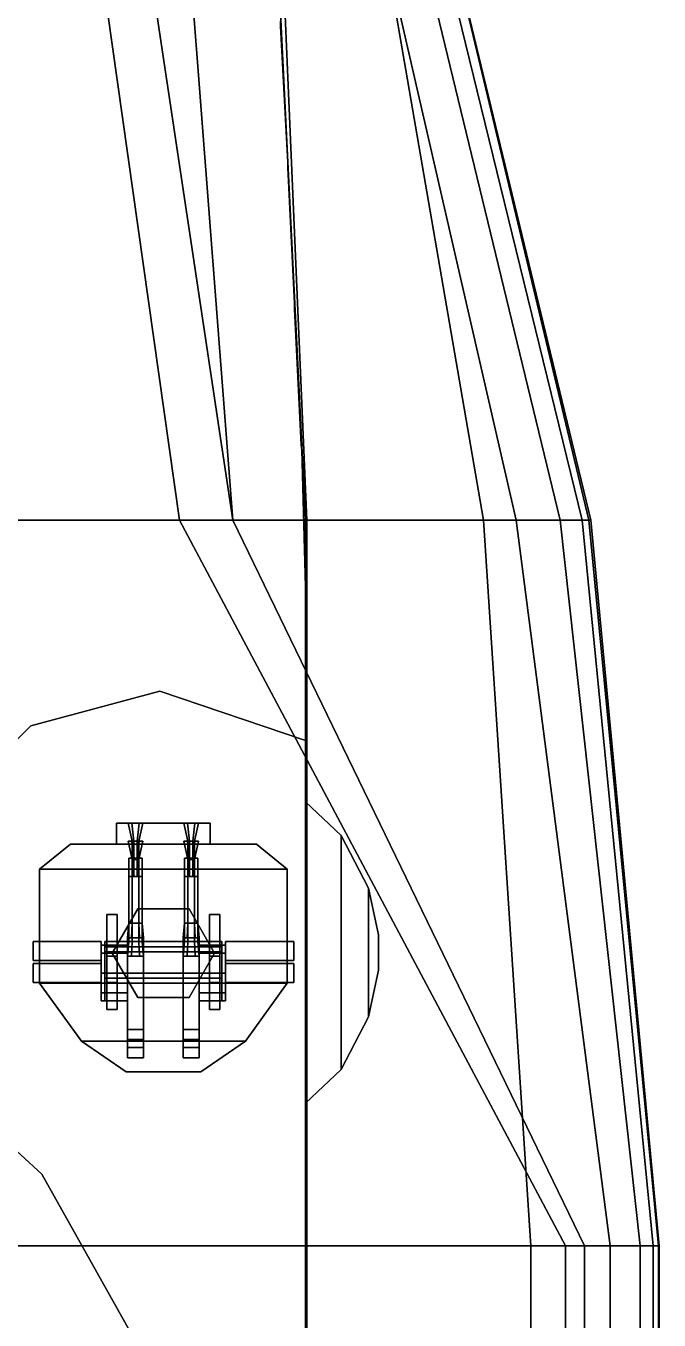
# Model space of a CAD drawing. Header units: millimetres. Extents: x -14 to 14, y -57 to 127.
# Drawn here: x 5.02 to 13.67, y 11.75 to 29.44 of the extents above; entities that cross this region are included whole.
import ezdxf

# ---------------------------------------------------------------- set-up
doc = ezdxf.new("R2010")
doc.units = ezdxf.units.MM
for name, color, linetype in [('gun', 1, 'Continuous'), ('railings', 6, 'Continuous'), ('sleeve', 5, 'Continuous'), ('turret', 2, 'Continuous')]:
    doc.layers.add(name, color=color, linetype=linetype)

msp = doc.modelspace()

# ---------------------------------------------------------------- linework, layer by layer
for points in [[(8.35, 32.66, 4.52), (-8.35, 32.66, 4.52), (-8.84, 22.68, 4.2), (8.84, 22.68, 4.2)], [(-5.71, 32.66, -4.35), (5.71, 32.66, -4.35), (7.12, 22.68, -4.35), (-7.12, 22.68, -4.35)], [(7.85, 22.68, -3.98), (7.12, 22.68, -4.35), (5.71, 32.66, -4.35), (6.35, 32.66, -4.09)], [(7.85, 22.68, -3.98), (7.85, 22.68, -3.98), (6.35, 32.66, -4.09), (7.08, 32.66, -3.52)], [(11.72, 22.68, -3.98), (7.85, 22.68, -3.98), (7.08, 32.66, -3.52), (9.43, 32.66, -3.52)], [(8.84, 22.68, 4.2), (8.86, 22.68, 1.98), (8.43, 32.66, 1.98), (8.35, 32.66, 4.52)], [(8.86, 22.68, 1.98), (11.27, 22.68), (9.55, 32.66), (8.43, 32.66, 1.98)], [(12.32, 22.68, -3.69), (11.72, 22.68, -3.98), (9.43, 32.66, -3.52), (9.9, 32.66, -3.3)], [(11.27, 22.68), (12.74, 22.68), (10.33, 32.66), (9.55, 32.66)], [(12.62, 22.68, -3.32), (12.32, 22.68, -3.69), (9.9, 32.66, -3.3), (10.18, 32.66, -2.99)], [(12.71, 22.68, -2.81), (12.62, 22.68, -3.32), (10.18, 32.66, -2.99), (10.33, 32.66, -2.54)], [(12.74, 22.68), (12.71, 22.68, -2.81), (10.33, 32.66, -2.54), (10.33, 32.66)], [(-7.12, 22.68, -4.35), (7.12, 22.68, -4.35), (12.39, 12.76, -4.35), (-12.39, 12.76, -4.35)], [(8.84, 22.68, 4.2), (-8.84, 22.68, 4.2), (-8.84, 12.76, 3.99), (8.84, 12.76, 3.99)], [(12.65, 12.76, -4.3), (12.39, 12.76, -4.35), (7.12, 22.68, -4.35), (7.85, 22.68, -3.98)], [(13, 12.76, -4.19), (12.65, 12.76, -4.3), (7.85, 22.68, -3.98), (11.72, 22.68, -3.98)], [(8.84, 12.76, 3.99), (8.86, 12.76, 1.98), (8.86, 22.68, 1.98), (8.84, 22.68, 4.2)], [(8.86, 12.76, 1.98), (11.92, 12.76), (11.27, 22.68), (8.86, 22.68, 1.98)], [(11.92, 12.76), (13.67, 12.76), (12.74, 22.68), (11.27, 22.68)], [(13.41, 12.76, -3.88), (13, 12.76, -4.19), (11.72, 22.68, -3.98), (12.32, 22.68, -3.69)], [(13.59, 12.76, -3.53), (13.41, 12.76, -3.88), (12.32, 22.68, -3.69), (12.62, 22.68, -3.32)], [(13.66, 12.76, -3.06), (13.59, 12.76, -3.53), (12.62, 22.68, -3.32), (12.71, 22.68, -2.81)], [(13.67, 12.76), (13.66, 12.76, -3.06), (12.71, 22.68, -2.81), (12.74, 22.68)], [(5.09, 19.868, 5.16), (6.85, 20.34, 5.16), (6.85, 20.34, 4.15), (5.09, 19.868, 4.14)], [(6.85, 20.34, 5.16), (5.09, 19.868, 5.16), (5.09, 19.868, 4.14), (6.85, 20.34, 4.15)], [(6.85, 20.34, 5.16), (8.84, 19.67, 5.16), (8.84, 19.67, 4.13), (6.85, 20.34, 4.15)], [(8.84, 19.67, 5.16), (6.85, 20.34, 5.16), (6.85, 20.34, 4.15), (8.84, 19.67, 4.13)], [(3.802, 18.58, 5.16), (5.09, 19.868, 5.16), (5.09, 19.868, 4.14), (3.802, 18.58, 4.11)], [(5.09, 19.868, 5.16), (3.802, 18.58, 5.16), (3.802, 18.58, 4.11), (5.09, 19.868, 4.14)], [(8.84, 19.67, 5.16), (8.84, 18.83, 5.16), (8.84, 18.83, 4.118), (8.84, 19.67, 4.136)], [(8.84, 18.83, 5.16), (8.84, 19.67, 5.16), (8.84, 19.67, 4.136), (8.84, 18.83, 4.118)], [(8.84, 14.71, 4.031), (9.33, 15.17, 4.03), (9.33, 18.37, 4.03), (8.84, 18.83, 4.03)], [(8.84, 18.83, 5.16), (9.33, 18.37, 5.16), (9.33, 18.37), (8.84, 18.83)], [(8.84, 18.83), (9.33, 18.37), (9.33, 18.37, 5.16), (8.84, 18.83, 5.16)], [(9.33, 18.37), (9.7, 17.65), (9.7, 17.65, 5.16), (9.33, 18.37, 5.16)], [(9.33, 18.37, 5.16), (9.7, 17.65, 5.16), (9.7, 17.65), (9.33, 18.37)], [(9.33, 15.17, 4.03), (9.7, 15.89, 4.03), (9.7, 17.65, 4.03), (9.33, 18.37, 4.03)], [(9.7, 17.65, 5.16), (9.84, 17.01, 5.16), (9.84, 17.01), (9.7, 17.65)], [(9.7, 17.65), (9.84, 17.01), (9.84, 17.01, 5.16), (9.7, 17.65, 5.16)], [(9.7, 15.89, 4.03), (9.84, 16.53, 4.03), (9.84, 17.01, 4.03), (9.7, 17.65, 4.03)], [(9.84, 16.53), (9.84, 17.01), (9.84, 17.01, 5.16), (9.84, 16.53, 5.16)], [(9.84, 16.53, 5.16), (9.84, 17.01, 5.16), (9.84, 17.01), (9.84, 16.53)], [(9.7, 15.89, 5.16), (9.84, 16.53, 5.16), (9.84, 16.53), (9.7, 15.89)], [(9.7, 15.89), (9.84, 16.53), (9.84, 16.53, 5.16), (9.7, 15.89, 5.16)], [(9.33, 15.17, 5.16), (9.7, 15.89, 5.16), (9.7, 15.89), (9.33, 15.17)], [(9.33, 15.17), (9.7, 15.89), (9.7, 15.89, 5.16), (9.33, 15.17, 5.16)], [(5.24, 13.74, 5), (3.802, 15.06, 5.16), (3.802, 15.06, 4.03), (5.24, 13.74, 4)], [(3.802, 15.06, 5.16), (5.24, 13.74, 5), (5.24, 13.74, 4), (3.802, 15.06, 4.03)], [(8.84, 14.71, 5.16), (9.33, 15.17, 5.16), (9.33, 15.17), (8.84, 14.71)], [(8.84, 14.71), (9.33, 15.17), (9.33, 15.17, 5.16), (8.84, 14.71, 5.16)], [(8.84, 14.71, 5.16), (8.84, 9.58, 5), (8.84, 9.58, 4), (8.84, 14.71, 4.031)], [(8.84, 14.71, 4.031), (8.84, 9.58, 4), (8.84, 9.58, 5), (8.84, 14.71, 5.16)], [(7.57, 9.58, 5), (5.24, 13.74, 5), (5.24, 13.74, 4), (7.57, 9.58, 3.99)], [(7.57, 9.58, 3.99), (5.24, 13.74, 4), (5.24, 13.74, 5), (7.57, 9.58, 5)], [(-12.39, 12.76, -4.35), (12.39, 12.76, -4.35), (12.39, 2.72, -4.35), (-12.39, 2.72, -4.35)], [(8.84, 12.76, 3.99), (-8.84, 12.76, 3.99), (-8.84, 2.72, 3.99), (8.84, 2.72, 3.99)], [(8.84, 2.72, 3.99), (8.86, 2.72, 1.98), (8.86, 12.76, 1.98), (8.84, 12.76, 3.99)], [(8.86, 2.72, 1.98), (11.92, 2.72), (11.92, 12.76), (8.86, 12.76, 1.98)], [(11.92, 2.72), (13.67, 2.72), (13.67, 12.76), (11.92, 12.76)], [(12.65, 2.72, -4.3), (12.39, 2.72, -4.35), (12.39, 12.76, -4.35), (12.65, 12.76, -4.3)], [(13, 2.72, -4.19), (12.65, 2.72, -4.3), (12.65, 12.76, -4.3), (13, 12.76, -4.19)], [(13.41, 2.72, -3.88), (13, 2.72, -4.19), (13, 12.76, -4.19), (13.41, 12.76, -3.88)], [(13.59, 2.72, -3.53), (13.41, 2.72, -3.88), (13.41, 12.76, -3.88), (13.59, 12.76, -3.53)], [(13.66, 2.72, -3.06), (13.59, 2.72, -3.53), (13.59, 12.76, -3.53), (13.66, 12.76, -3.06)], [(13.67, 2.72), (13.66, 2.72, -3.06), (13.66, 12.76, -3.06), (13.67, 12.76)]]:
    msp.add_3dface(points)
at = {"layer": 'gun'}
for points in [[(6.498, 18.29, 5.381), (6.475, 18.29, 5.42), (6.42, 18.54, 5.42), (6.47, 18.54, 5.333)], [(6.475, 18.29, 5.42), (6.498, 18.29, 5.459), (6.47, 18.54, 5.507), (6.42, 18.54, 5.42)], [(6.47, 18.54, 5.507), (6.57, 18.54, 5.507), (6.62, 18.54, 5.42), (6.42, 18.54, 5.42)], [(6.42, 18.54, 5.42), (6.62, 18.54, 5.42), (6.57, 18.54, 5.333), (6.47, 18.54, 5.333)], [(6.543, 18.29, 5.381), (6.498, 18.29, 5.381), (6.47, 18.54, 5.333), (6.57, 18.54, 5.333)], [(6.498, 18.29, 5.459), (6.543, 18.29, 5.459), (6.57, 18.54, 5.507), (6.47, 18.54, 5.507)], [(6.565, 18.29, 5.42), (6.543, 18.29, 5.381), (6.57, 18.54, 5.333), (6.62, 18.54, 5.42)], [(6.543, 18.29, 5.459), (6.565, 18.29, 5.42), (6.62, 18.54, 5.42), (6.57, 18.54, 5.507)], [(7.18, 18.54, 5.42), (7.38, 18.54, 5.42), (7.33, 18.54, 5.333), (7.23, 18.54, 5.333)], [(7.23, 18.54, 5.507), (7.33, 18.54, 5.507), (7.38, 18.54, 5.42), (7.18, 18.54, 5.42)], [(7.235, 18.29, 5.42), (7.258, 18.29, 5.459), (7.23, 18.54, 5.507), (7.18, 18.54, 5.42)], [(7.258, 18.29, 5.381), (7.235, 18.29, 5.42), (7.18, 18.54, 5.42), (7.23, 18.54, 5.333)], [(7.258, 18.29, 5.459), (7.303, 18.29, 5.459), (7.33, 18.54, 5.507), (7.23, 18.54, 5.507)], [(7.303, 18.29, 5.381), (7.258, 18.29, 5.381), (7.23, 18.54, 5.333), (7.33, 18.54, 5.333)], [(7.303, 18.29, 5.459), (7.325, 18.29, 5.42), (7.38, 18.54, 5.42), (7.33, 18.54, 5.507)], [(7.325, 18.29, 5.42), (7.303, 18.29, 5.381), (7.33, 18.54, 5.333), (7.38, 18.54, 5.42)], [(6.42, 18.29, 5.83), (6.62, 18.29, 5.83), (6.57, 18.29, 5.743), (6.47, 18.29, 5.743)], [(6.47, 18.29, 5.917), (6.57, 18.29, 5.917), (6.62, 18.29, 5.83), (6.42, 18.29, 5.83)], [(6.475, 18.04, 5.83), (6.498, 18.04, 5.869), (6.47, 18.29, 5.917), (6.42, 18.29, 5.83)], [(6.498, 18.04, 5.791), (6.475, 18.04, 5.83), (6.42, 18.29, 5.83), (6.47, 18.29, 5.743)], [(6.498, 18.04, 5.869), (6.543, 18.04, 5.869), (6.57, 18.29, 5.917), (6.47, 18.29, 5.917)], [(6.543, 18.04, 5.791), (6.498, 18.04, 5.791), (6.47, 18.29, 5.743), (6.57, 18.29, 5.743)], [(6.498, 18.29, 5.459), (6.475, 18.29, 5.42), (6.475, 18.06, 5.42), (6.498, 18.06, 5.459)], [(6.475, 18.29, 5.42), (6.498, 18.29, 5.381), (6.498, 18.06, 5.381), (6.475, 18.06, 5.42)], [(6.543, 18.29, 5.459), (6.498, 18.29, 5.459), (6.498, 18.06, 5.459), (6.543, 18.06, 5.459)], [(6.498, 18.29, 5.381), (6.543, 18.29, 5.381), (6.543, 18.06, 5.381), (6.498, 18.06, 5.381)], [(6.565, 18.29, 5.42), (6.543, 18.29, 5.459), (6.543, 18.06, 5.459), (6.565, 18.06, 5.42)], [(6.543, 18.29, 5.381), (6.565, 18.29, 5.42), (6.565, 18.06, 5.42), (6.543, 18.06, 5.381)], [(6.543, 18.04, 5.869), (6.565, 18.04, 5.83), (6.62, 18.29, 5.83), (6.57, 18.29, 5.917)], [(6.565, 18.04, 5.83), (6.543, 18.04, 5.791), (6.57, 18.29, 5.743), (6.62, 18.29, 5.83)], [(7.18, 18.29, 5.83), (7.38, 18.29, 5.83), (7.33, 18.29, 5.743), (7.23, 18.29, 5.743)], [(7.23, 18.29, 5.917), (7.33, 18.29, 5.917), (7.38, 18.29, 5.83), (7.18, 18.29, 5.83)], [(7.235, 18.04, 5.83), (7.258, 18.04, 5.869), (7.23, 18.29, 5.917), (7.18, 18.29, 5.83)], [(7.258, 18.04, 5.791), (7.235, 18.04, 5.83), (7.18, 18.29, 5.83), (7.23, 18.29, 5.743)], [(7.258, 18.04, 5.869), (7.303, 18.04, 5.869), (7.33, 18.29, 5.917), (7.23, 18.29, 5.917)], [(7.303, 18.04, 5.791), (7.258, 18.04, 5.791), (7.23, 18.29, 5.743), (7.33, 18.29, 5.743)], [(7.235, 18.29, 5.42), (7.258, 18.29, 5.381), (7.258, 18.06, 5.381), (7.235, 18.06, 5.42)], [(7.258, 18.29, 5.459), (7.235, 18.29, 5.42), (7.235, 18.06, 5.42), (7.258, 18.06, 5.459)], [(7.258, 18.29, 5.381), (7.303, 18.29, 5.381), (7.303, 18.06, 5.381), (7.258, 18.06, 5.381)], [(7.303, 18.29, 5.459), (7.258, 18.29, 5.459), (7.258, 18.06, 5.459), (7.303, 18.06, 5.459)], [(7.303, 18.29, 5.381), (7.325, 18.29, 5.42), (7.325, 18.06, 5.42), (7.303, 18.06, 5.381)], [(7.325, 18.29, 5.42), (7.303, 18.29, 5.459), (7.303, 18.06, 5.459), (7.325, 18.06, 5.42)], [(7.303, 18.04, 5.869), (7.325, 18.04, 5.83), (7.38, 18.29, 5.83), (7.33, 18.29, 5.917)], [(7.325, 18.04, 5.83), (7.303, 18.04, 5.791), (7.33, 18.29, 5.743), (7.38, 18.29, 5.83)], [(6.475, 18.04, 5.83), (6.498, 18.04, 5.791), (6.498, 17.81, 5.791), (6.475, 17.81, 5.83)], [(6.498, 18.04, 5.869), (6.475, 18.04, 5.83), (6.475, 17.81, 5.83), (6.498, 17.81, 5.869)], [(6.498, 18.04, 5.791), (6.543, 18.04, 5.791), (6.543, 17.81, 5.791), (6.498, 17.81, 5.791)], [(6.543, 18.04, 5.869), (6.498, 18.04, 5.869), (6.498, 17.81, 5.869), (6.543, 17.81, 5.869)], [(6.543, 18.04, 5.791), (6.565, 18.04, 5.83), (6.565, 17.81, 5.83), (6.543, 17.81, 5.791)], [(6.565, 18.04, 5.83), (6.543, 18.04, 5.869), (6.543, 17.81, 5.869), (6.565, 17.81, 5.83)], [(7.235, 18.04, 5.83), (7.258, 18.04, 5.791), (7.258, 17.81, 5.791), (7.235, 17.81, 5.83)], [(7.258, 18.04, 5.869), (7.235, 18.04, 5.83), (7.235, 17.81, 5.83), (7.258, 17.81, 5.869)], [(7.258, 18.04, 5.791), (7.303, 18.04, 5.791), (7.303, 17.81, 5.791), (7.258, 17.81, 5.791)], [(7.303, 18.04, 5.869), (7.258, 18.04, 5.869), (7.258, 17.81, 5.869), (7.303, 17.81, 5.869)], [(7.303, 18.04, 5.791), (7.325, 18.04, 5.83), (7.325, 17.81, 5.83), (7.303, 17.81, 5.791)], [(7.325, 18.04, 5.83), (7.303, 18.04, 5.869), (7.303, 17.81, 5.869), (7.325, 17.81, 5.83)]]:
    msp.add_3dface(points, dxfattribs=at)
at = {"layer": 'railings'}
for points in [[(8.5, 29.5, 5.35), (8.5, 29.43, 5.35), (8.5, 29.43, 4.42), (8.5, 29.5, 4.42)], [(8.5, 29.5, 4.42), (8.5, 29.43, 4.42), (8.5, 29.43, 5.35), (8.5, 29.5, 5.35)], [(8.6, 27.57, 4.85), (8.6, 27.57, 4.78), (8.5, 29.43, 4.85), (8.5, 29.43, 4.92)], [(8.5, 29.43, 4.92), (8.5, 29.43, 4.85), (8.6, 27.57, 4.78), (8.6, 27.57, 4.85)], [(8.5, 29.43, 5.35), (8.5, 29.43, 5.28), (8.6, 27.57, 5.21), (8.6, 27.57, 5.28)], [(8.6, 27.57, 5.28), (8.6, 27.57, 5.21), (8.5, 29.43, 5.28), (8.5, 29.43, 5.35)], [(8.6, 27.57, 5.28), (8.6, 27.5, 5.28), (8.6, 27.5, 4.35), (8.6, 27.57, 4.35)], [(8.6, 27.57, 4.35), (8.6, 27.5, 4.35), (8.6, 27.5, 5.28), (8.6, 27.57, 5.28)], [(8.69, 25.64, 4.79), (8.69, 25.64, 4.72), (8.6, 27.5, 4.78), (8.6, 27.5, 4.85)], [(8.6, 27.5, 4.85), (8.6, 27.5, 4.78), (8.69, 25.64, 4.72), (8.69, 25.64, 4.79)], [(8.6, 27.5, 5.28), (8.6, 27.5, 5.21), (8.69, 25.64, 5.15), (8.69, 25.64, 5.22)], [(8.69, 25.64, 5.22), (8.69, 25.64, 5.15), (8.6, 27.5, 5.21), (8.6, 27.5, 5.28)], [(8.69, 25.64, 5.22), (8.69, 25.57, 5.22), (8.69, 25.57, 4.29), (8.69, 25.64, 4.29)], [(8.69, 25.64, 4.29), (8.69, 25.57, 4.29), (8.69, 25.57, 5.22), (8.69, 25.64, 5.22)], [(8.78, 23.71, 4.73), (8.78, 23.71, 4.66), (8.69, 25.57, 4.72), (8.69, 25.57, 4.79)], [(8.69, 25.57, 4.79), (8.69, 25.57, 4.72), (8.78, 23.71, 4.66), (8.78, 23.71, 4.73)], [(8.69, 25.57, 5.22), (8.69, 25.57, 5.15), (8.78, 23.71, 5.09), (8.78, 23.71, 5.16)], [(8.78, 23.71, 5.16), (8.78, 23.71, 5.09), (8.69, 25.57, 5.15), (8.69, 25.57, 5.22)], [(8.78, 23.71, 5.16), (8.79, 23.64, 5.16), (8.79, 23.64, 4.23), (8.78, 23.71, 4.23)], [(8.78, 23.71, 4.23), (8.79, 23.64, 4.23), (8.79, 23.64, 5.16), (8.78, 23.71, 5.16)], [(8.84, 21.77, 4.68), (8.84, 21.77, 4.61), (8.79, 23.64, 4.66), (8.79, 23.64, 4.73)], [(8.79, 23.64, 4.73), (8.79, 23.64, 4.66), (8.84, 21.77, 4.61), (8.84, 21.77, 4.68)], [(8.79, 23.64, 5.16), (8.79, 23.64, 5.09), (8.84, 21.77, 5.04), (8.84, 21.77, 5.11)], [(8.84, 21.77, 5.11), (8.84, 21.77, 5.04), (8.79, 23.64, 5.09), (8.79, 23.64, 5.16)], [(8.84, 21.77, 4.18), (8.84, 21.7, 4.18), (8.84, 21.7, 5.11), (8.84, 21.77, 5.11)], [(8.84, 21.77, 5.11), (8.84, 21.7, 5.11), (8.84, 21.7, 4.18), (8.84, 21.77, 4.18)], [(8.84, 19.84, 5.11), (8.84, 19.84, 5.04), (8.84, 21.7, 5.04), (8.84, 21.7, 5.11)], [(8.84, 21.7, 5.11), (8.84, 21.7, 5.04), (8.84, 19.84, 5.04), (8.84, 19.84, 5.11)], [(8.84, 21.7, 4.68), (8.84, 21.7, 4.61), (8.84, 19.84, 4.61), (8.84, 19.84, 4.68)], [(8.84, 19.84, 4.68), (8.84, 19.84, 4.61), (8.84, 21.7, 4.61), (8.84, 21.7, 4.68)]]:
    msp.add_3dface(points, dxfattribs=at)
at = {"layer": 'sleeve'}
for points in [[(6.475, 18.06, 5.518), (6.43, 18.06, 5.44), (6.43, 17.17, 5.44), (6.475, 17.17, 5.518)], [(6.43, 18.06, 5.44), (6.475, 18.06, 5.362), (6.475, 17.17, 5.362), (6.43, 17.17, 5.44)], [(6.61, 18.06, 5.44), (6.43, 18.06, 5.44), (6.475, 18.06, 5.518), (6.565, 18.06, 5.518)], [(6.565, 18.06, 5.362), (6.475, 18.06, 5.362), (6.43, 18.06, 5.44), (6.61, 18.06, 5.44)], [(6.565, 18.06, 5.518), (6.475, 18.06, 5.518), (6.475, 17.17, 5.518), (6.565, 17.17, 5.518)], [(6.475, 18.06, 5.362), (6.565, 18.06, 5.362), (6.565, 17.17, 5.362), (6.475, 17.17, 5.362)], [(6.61, 18.06, 5.44), (6.565, 18.06, 5.518), (6.565, 17.17, 5.518), (6.61, 17.17, 5.44)], [(6.565, 18.06, 5.362), (6.61, 18.06, 5.44), (6.61, 17.17, 5.44), (6.565, 17.17, 5.362)], [(7.325, 18.06, 5.362), (7.235, 18.06, 5.362), (7.19, 18.06, 5.44), (7.37, 18.06, 5.44)], [(7.37, 18.06, 5.44), (7.19, 18.06, 5.44), (7.235, 18.06, 5.518), (7.325, 18.06, 5.518)], [(7.19, 18.06, 5.44), (7.235, 18.06, 5.362), (7.235, 17.17, 5.362), (7.19, 17.17, 5.44)], [(7.235, 18.06, 5.518), (7.19, 18.06, 5.44), (7.19, 17.17, 5.44), (7.235, 17.17, 5.518)], [(7.235, 18.06, 5.362), (7.325, 18.06, 5.362), (7.325, 17.17, 5.362), (7.235, 17.17, 5.362)], [(7.325, 18.06, 5.518), (7.235, 18.06, 5.518), (7.235, 17.17, 5.518), (7.325, 17.17, 5.518)], [(7.325, 18.06, 5.362), (7.37, 18.06, 5.44), (7.37, 17.17, 5.44), (7.325, 17.17, 5.362)], [(7.37, 18.06, 5.44), (7.325, 18.06, 5.518), (7.325, 17.17, 5.518), (7.37, 17.17, 5.44)], [(6.565, 17.81, 5.772), (6.475, 17.81, 5.772), (6.43, 17.81, 5.85), (6.61, 17.81, 5.85)], [(6.61, 17.81, 5.85), (6.43, 17.81, 5.85), (6.475, 17.81, 5.928), (6.565, 17.81, 5.928)], [(6.43, 17.81, 5.85), (6.475, 17.81, 5.772), (6.475, 16.92, 5.772), (6.43, 16.92, 5.85)], [(6.475, 17.81, 5.928), (6.43, 17.81, 5.85), (6.43, 16.92, 5.85), (6.475, 16.92, 5.928)], [(6.475, 17.81, 5.772), (6.565, 17.81, 5.772), (6.565, 16.92, 5.772), (6.475, 16.92, 5.772)], [(6.565, 17.81, 5.928), (6.475, 17.81, 5.928), (6.475, 16.92, 5.928), (6.565, 16.92, 5.928)], [(6.565, 17.81, 5.772), (6.61, 17.81, 5.85), (6.61, 16.92, 5.85), (6.565, 16.92, 5.772)], [(6.61, 17.81, 5.85), (6.565, 17.81, 5.928), (6.565, 16.92, 5.928), (6.61, 16.92, 5.85)], [(7.325, 17.81, 5.772), (7.235, 17.81, 5.772), (7.19, 17.81, 5.85), (7.37, 17.81, 5.85)], [(7.37, 17.81, 5.85), (7.19, 17.81, 5.85), (7.235, 17.81, 5.928), (7.325, 17.81, 5.928)], [(7.19, 17.81, 5.85), (7.235, 17.81, 5.772), (7.235, 16.92, 5.772), (7.19, 16.92, 5.85)], [(7.235, 17.81, 5.928), (7.19, 17.81, 5.85), (7.19, 16.92, 5.85), (7.235, 16.92, 5.928)], [(7.235, 17.81, 5.772), (7.325, 17.81, 5.772), (7.325, 16.92, 5.772), (7.235, 16.92, 5.772)], [(7.325, 17.81, 5.928), (7.235, 17.81, 5.928), (7.235, 16.92, 5.928), (7.325, 16.92, 5.928)], [(7.325, 17.81, 5.772), (7.37, 17.81, 5.85), (7.37, 16.92, 5.85), (7.325, 16.92, 5.772)], [(7.37, 17.81, 5.85), (7.325, 17.81, 5.928), (7.325, 16.92, 5.928), (7.37, 16.92, 5.85)], [(6.475, 17.17, 5.518), (6.43, 17.17, 5.44), (6.41, 16.97, 5.44), (6.465, 16.97, 5.535)], [(6.43, 17.17, 5.44), (6.475, 17.17, 5.362), (6.465, 16.97, 5.345), (6.41, 16.97, 5.44)], [(6.565, 17.17, 5.518), (6.475, 17.17, 5.518), (6.465, 16.97, 5.535), (6.575, 16.97, 5.535)], [(6.475, 17.17, 5.362), (6.565, 17.17, 5.362), (6.575, 16.97, 5.345), (6.465, 16.97, 5.345)], [(6.61, 17.17, 5.44), (6.565, 17.17, 5.518), (6.575, 16.97, 5.535), (6.63, 16.97, 5.44)], [(6.565, 17.17, 5.362), (6.61, 17.17, 5.44), (6.63, 16.97, 5.44), (6.575, 16.97, 5.345)], [(7.19, 17.17, 5.44), (7.235, 17.17, 5.362), (7.225, 16.97, 5.345), (7.17, 16.97, 5.44)], [(7.235, 17.17, 5.518), (7.19, 17.17, 5.44), (7.17, 16.97, 5.44), (7.225, 16.97, 5.535)], [(7.235, 17.17, 5.362), (7.325, 17.17, 5.362), (7.335, 16.97, 5.345), (7.225, 16.97, 5.345)], [(7.325, 17.17, 5.518), (7.235, 17.17, 5.518), (7.225, 16.97, 5.535), (7.335, 16.97, 5.535)], [(7.325, 17.17, 5.362), (7.37, 17.17, 5.44), (7.39, 16.97, 5.44), (7.335, 16.97, 5.345)], [(7.37, 17.17, 5.44), (7.325, 17.17, 5.518), (7.335, 16.97, 5.535), (7.39, 16.97, 5.44)], [(5.12, 16.92, 5.84), (5.12, 16.92, 5.53), (5.12, 16.66, 5.53), (5.12, 16.66, 5.84)], [(6.05, 16.92, 5.84), (6.05, 16.92, 5.53), (5.12, 16.92, 5.53), (5.12, 16.92, 5.84)], [(5.12, 16.66, 5.53), (5.12, 16.92, 5.53), (6.05, 16.92, 5.53), (6.05, 16.66, 5.53)], [(6.05, 16.66, 5.84), (6.05, 16.92, 5.84), (5.12, 16.92, 5.84), (5.12, 16.66, 5.84)], [(6.05, 16.66, 5.53), (6.05, 16.92, 5.53), (6.05, 16.92, 5.84), (6.05, 16.66, 5.84)], [(6.05, 16.87, 5.71), (6.05, 16.221, 5.441), (6.05, 16.11, 5.71), (6.05, 16.759, 5.979)], [(6.05, 16.759, 5.441), (6.05, 16.49, 5.33), (6.05, 16.221, 5.441), (6.05, 16.87, 5.71)], [(6.41, 16.87, 5.71), (6.41, 16.759, 5.441), (6.05, 16.759, 5.441), (6.05, 16.87, 5.71)], [(6.41, 16.759, 5.979), (6.41, 16.87, 5.71), (6.05, 16.87, 5.71), (6.05, 16.759, 5.979)], [(6.1, 16.75, 5.98), (6.1, 16.87, 5.71), (6.1, 16.92, 6.32), (6.1, 16.85, 6.39)], [(6.1, 16.85, 6.39), (6.1, 16.92, 6.32), (6.1, 16.87, 5.71), (6.1, 16.75, 5.98)], [(7.7, 16.92, 6.32), (7.7, 16.85, 6.25), (6.1, 16.85, 6.25), (6.1, 16.92, 6.32)], [(7.7, 16.85, 6.39), (7.7, 16.92, 6.32), (6.1, 16.92, 6.32), (6.1, 16.85, 6.39)], [(6.1, 16.37, 6.39), (6.1, 16.85, 6.39), (6.1, 16.816, 6.25), (6.1, 16.37, 6.25)], [(6.1, 16.37, 6.25), (6.1, 16.816, 6.25), (6.1, 16.85, 6.39), (6.1, 16.37, 6.39)], [(7.7, 16.85, 6.25), (7.7, 16.78, 6.32), (6.1, 16.78, 6.32), (6.1, 16.85, 6.25)], [(7.7, 16.78, 6.32), (7.7, 16.85, 6.39), (6.1, 16.85, 6.39), (6.1, 16.78, 6.32)], [(6.41, 16.97, 5.66), (6.41, 16.97, 5.26), (6.41, 15.72, 5.26), (6.41, 15.72, 5.66)], [(6.63, 16.97, 5.66), (6.63, 16.97, 5.26), (6.41, 16.97, 5.26), (6.41, 16.97, 5.66)], [(6.41, 15.72, 5.26), (6.41, 16.97, 5.26), (6.63, 16.97, 5.26), (6.63, 15.72, 5.26)], [(6.63, 15.72, 5.66), (6.63, 16.97, 5.66), (6.41, 16.97, 5.66), (6.41, 15.72, 5.66)], [(6.43, 16.92, 5.85), (6.475, 16.92, 5.772), (6.465, 16.72, 5.755), (6.41, 16.72, 5.85)], [(6.475, 16.92, 5.928), (6.43, 16.92, 5.85), (6.41, 16.72, 5.85), (6.465, 16.72, 5.945)], [(6.41, 16.11, 5.71), (6.41, 16.759, 5.441), (6.41, 16.87, 5.71), (6.41, 16.221, 5.979)], [(6.41, 16.221, 5.979), (6.41, 16.87, 5.71), (6.41, 16.759, 5.979), (6.41, 16.49, 6.09)], [(6.475, 16.92, 5.772), (6.565, 16.92, 5.772), (6.575, 16.72, 5.755), (6.465, 16.72, 5.755)], [(6.565, 16.92, 5.928), (6.475, 16.92, 5.928), (6.465, 16.72, 5.945), (6.575, 16.72, 5.945)], [(6.565, 16.92, 5.772), (6.61, 16.92, 5.85), (6.63, 16.72, 5.85), (6.575, 16.72, 5.755)], [(6.61, 16.92, 5.85), (6.565, 16.92, 5.928), (6.575, 16.72, 5.945), (6.63, 16.72, 5.85)], [(6.63, 15.72, 5.26), (6.63, 16.97, 5.26), (6.63, 16.97, 5.66), (6.63, 15.72, 5.66)], [(7.39, 16.97, 5.66), (7.39, 16.97, 5.26), (7.17, 16.97, 5.26), (7.17, 16.97, 5.66)], [(7.17, 16.97, 5.66), (7.17, 16.97, 5.26), (7.17, 15.72, 5.26), (7.17, 15.72, 5.66)], [(7.17, 15.72, 5.26), (7.17, 16.97, 5.26), (7.39, 16.97, 5.26), (7.39, 15.72, 5.26)], [(7.39, 15.72, 5.66), (7.39, 16.97, 5.66), (7.17, 16.97, 5.66), (7.17, 15.72, 5.66)], [(7.19, 16.92, 5.85), (7.235, 16.92, 5.772), (7.225, 16.72, 5.755), (7.17, 16.72, 5.85)], [(7.235, 16.92, 5.928), (7.19, 16.92, 5.85), (7.17, 16.72, 5.85), (7.225, 16.72, 5.945)], [(7.235, 16.92, 5.772), (7.325, 16.92, 5.772), (7.335, 16.72, 5.755), (7.225, 16.72, 5.755)], [(7.325, 16.92, 5.928), (7.235, 16.92, 5.928), (7.225, 16.72, 5.945), (7.335, 16.72, 5.945)], [(7.325, 16.92, 5.772), (7.37, 16.92, 5.85), (7.39, 16.72, 5.85), (7.335, 16.72, 5.755)], [(7.37, 16.92, 5.85), (7.325, 16.92, 5.928), (7.335, 16.72, 5.945), (7.39, 16.72, 5.85)], [(7.39, 15.72, 5.26), (7.39, 16.97, 5.26), (7.39, 16.97, 5.66), (7.39, 15.72, 5.66)], [(7.39, 16.759, 5.441), (7.39, 16.87, 5.71), (7.75, 16.87, 5.71), (7.75, 16.759, 5.441)], [(7.39, 16.87, 5.71), (7.39, 16.221, 5.441), (7.39, 16.11, 5.71), (7.39, 16.759, 5.979)], [(7.39, 16.759, 5.441), (7.39, 16.49, 5.33), (7.39, 16.221, 5.441), (7.39, 16.87, 5.71)], [(7.39, 16.87, 5.71), (7.39, 16.759, 5.979), (7.75, 16.759, 5.979), (7.75, 16.87, 5.71)], [(7.7, 16.85, 6.39), (7.7, 16.92, 6.32), (7.7, 16.87, 5.71), (7.7, 16.75, 5.98)], [(7.7, 16.75, 5.98), (7.7, 16.87, 5.71), (7.7, 16.92, 6.32), (7.7, 16.85, 6.39)], [(7.7, 16.37, 6.25), (7.7, 16.816, 6.25), (7.7, 16.85, 6.39), (7.7, 16.37, 6.39)], [(7.7, 16.37, 6.39), (7.7, 16.85, 6.39), (7.7, 16.816, 6.25), (7.7, 16.37, 6.25)], [(8.68, 16.92, 5.84), (8.68, 16.92, 5.53), (7.75, 16.92, 5.53), (7.75, 16.92, 5.84)], [(7.75, 16.66, 5.53), (7.75, 16.92, 5.53), (8.68, 16.92, 5.53), (8.68, 16.66, 5.53)], [(8.68, 16.66, 5.84), (8.68, 16.92, 5.84), (7.75, 16.92, 5.84), (7.75, 16.66, 5.84)], [(7.75, 16.92, 5.84), (7.75, 16.92, 5.53), (7.75, 16.66, 5.53), (7.75, 16.66, 5.84)], [(7.75, 16.11, 5.71), (7.75, 16.759, 5.441), (7.75, 16.87, 5.71), (7.75, 16.221, 5.979)], [(7.75, 16.221, 5.979), (7.75, 16.87, 5.71), (7.75, 16.759, 5.979), (7.75, 16.49, 6.09)], [(8.68, 16.66, 5.53), (8.68, 16.92, 5.53), (8.68, 16.92, 5.84), (8.68, 16.66, 5.84)], [(5.12, 16.66, 5.84), (5.12, 16.66, 5.53), (6.05, 16.66, 5.53), (6.05, 16.66, 5.84)], [(6.41, 16.759, 5.441), (6.41, 16.49, 5.33), (6.05, 16.49, 5.33), (6.05, 16.759, 5.441)], [(6.05, 16.759, 5.979), (6.05, 16.11, 5.71), (6.05, 16.221, 5.979), (6.05, 16.49, 6.09)], [(6.41, 16.49, 6.09), (6.41, 16.759, 5.979), (6.05, 16.759, 5.979), (6.05, 16.49, 6.09)], [(6.41, 16.221, 5.441), (6.41, 16.49, 5.33), (6.41, 16.759, 5.441), (6.41, 16.11, 5.71)], [(6.41, 15.47, 5.67), (6.41, 16.72, 5.67), (6.63, 16.72, 5.67), (6.63, 15.47, 5.67)], [(6.41, 16.72, 6.07), (6.41, 16.72, 5.67), (6.41, 15.47, 5.67), (6.41, 15.47, 6.07)], [(6.63, 15.47, 6.07), (6.63, 16.72, 6.07), (6.41, 16.72, 6.07), (6.41, 15.47, 6.07)], [(6.63, 16.72, 6.07), (6.63, 16.72, 5.67), (6.41, 16.72, 5.67), (6.41, 16.72, 6.07)], [(6.63, 15.47, 5.67), (6.63, 16.72, 5.67), (6.63, 16.72, 6.07), (6.63, 15.47, 6.07)], [(7.17, 15.47, 5.67), (7.17, 16.72, 5.67), (7.39, 16.72, 5.67), (7.39, 15.47, 5.67)], [(7.39, 15.47, 6.07), (7.39, 16.72, 6.07), (7.17, 16.72, 6.07), (7.17, 15.47, 6.07)], [(7.17, 16.72, 6.07), (7.17, 16.72, 5.67), (7.17, 15.47, 5.67), (7.17, 15.47, 6.07)], [(7.39, 16.72, 6.07), (7.39, 16.72, 5.67), (7.17, 16.72, 5.67), (7.17, 16.72, 6.07)], [(7.39, 16.49, 5.33), (7.39, 16.759, 5.441), (7.75, 16.759, 5.441), (7.75, 16.49, 5.33)], [(7.39, 16.759, 5.979), (7.39, 16.49, 6.09), (7.75, 16.49, 6.09), (7.75, 16.759, 5.979)], [(7.39, 16.759, 5.979), (7.39, 16.11, 5.71), (7.39, 16.221, 5.979), (7.39, 16.49, 6.09)], [(7.39, 15.47, 5.67), (7.39, 16.72, 5.67), (7.39, 16.72, 6.07), (7.39, 15.47, 6.07)], [(7.75, 16.221, 5.441), (7.75, 16.49, 5.33), (7.75, 16.759, 5.441), (7.75, 16.11, 5.71)], [(7.75, 16.66, 5.84), (7.75, 16.66, 5.53), (8.68, 16.66, 5.53), (8.68, 16.66, 5.84)], [(5.12, 16.36, 5.84), (5.12, 16.62, 5.84), (6.05, 16.62, 5.84), (6.05, 16.36, 5.84)], [(6.05, 16.62, 6.15), (6.05, 16.62, 5.84), (5.12, 16.62, 5.84), (5.12, 16.62, 6.15)], [(5.12, 16.62, 6.15), (5.12, 16.62, 5.84), (5.12, 16.36, 5.84), (5.12, 16.36, 6.15)], [(6.05, 16.36, 6.15), (6.05, 16.62, 6.15), (5.12, 16.62, 6.15), (5.12, 16.36, 6.15)], [(6.05, 16.36, 5.84), (6.05, 16.62, 5.84), (6.05, 16.62, 6.15), (6.05, 16.36, 6.15)], [(6.41, 16.49, 5.33), (6.41, 16.221, 5.441), (6.05, 16.221, 5.441), (6.05, 16.49, 5.33)], [(6.41, 16.221, 5.979), (6.41, 16.49, 6.09), (6.05, 16.49, 6.09), (6.05, 16.221, 5.979)], [(7.7, 16.42, 6.39), (7.7, 16.49, 6.32), (6.1, 16.49, 6.32), (6.1, 16.42, 6.39)], [(7.7, 16.49, 6.32), (7.7, 16.42, 6.25), (6.1, 16.42, 6.25), (6.1, 16.49, 6.32)], [(7.39, 16.221, 5.441), (7.39, 16.49, 5.33), (7.75, 16.49, 5.33), (7.75, 16.221, 5.441)], [(7.39, 16.49, 6.09), (7.39, 16.221, 5.979), (7.75, 16.221, 5.979), (7.75, 16.49, 6.09)], [(8.68, 16.62, 6.15), (8.68, 16.62, 5.84), (7.75, 16.62, 5.84), (7.75, 16.62, 6.15)], [(7.75, 16.36, 5.84), (7.75, 16.62, 5.84), (8.68, 16.62, 5.84), (8.68, 16.36, 5.84)], [(8.68, 16.36, 6.15), (8.68, 16.62, 6.15), (7.75, 16.62, 6.15), (7.75, 16.36, 6.15)], [(7.75, 16.62, 6.15), (7.75, 16.62, 5.84), (7.75, 16.36, 5.84), (7.75, 16.36, 6.15)], [(8.68, 16.36, 5.84), (8.68, 16.62, 5.84), (8.68, 16.62, 6.15), (8.68, 16.36, 6.15)], [(5.12, 16.36, 6.15), (5.12, 16.36, 5.84), (6.05, 16.36, 5.84), (6.05, 16.36, 6.15)], [(7.7, 16.35, 6.32), (7.7, 16.42, 6.39), (6.1, 16.42, 6.39), (6.1, 16.35, 6.32)], [(7.7, 16.42, 6.25), (7.7, 16.35, 6.32), (6.1, 16.35, 6.32), (6.1, 16.42, 6.25)], [(6.1, 16.23, 5.98), (6.1, 16.37, 6.25), (6.1, 16.37, 6.39), (6.1, 16.11, 5.71)], [(6.1, 16.11, 5.71), (6.1, 16.37, 6.39), (6.1, 16.37, 6.25), (6.1, 16.23, 5.98)], [(7.7, 16.11, 5.71), (7.7, 16.37, 6.39), (7.7, 16.37, 6.25), (7.7, 16.23, 5.98)], [(7.7, 16.23, 5.98), (7.7, 16.37, 6.25), (7.7, 16.37, 6.39), (7.7, 16.11, 5.71)], [(7.75, 16.36, 6.15), (7.75, 16.36, 5.84), (8.68, 16.36, 5.84), (8.68, 16.36, 6.15)], [(6.41, 16.221, 5.441), (6.41, 16.11, 5.71), (6.05, 16.11, 5.71), (6.05, 16.221, 5.441)], [(6.41, 16.11, 5.71), (6.41, 16.221, 5.979), (6.05, 16.221, 5.979), (6.05, 16.11, 5.71)], [(7.39, 16.11, 5.71), (7.39, 16.221, 5.441), (7.75, 16.221, 5.441), (7.75, 16.11, 5.71)], [(7.39, 16.221, 5.979), (7.39, 16.11, 5.71), (7.75, 16.11, 5.71), (7.75, 16.221, 5.979)], [(6.63, 15.58, 5.53), (6.63, 15.72, 5.63), (6.41, 15.72, 5.63), (6.41, 15.58, 5.53)], [(6.41, 15.72, 5.63), (6.41, 15.72, 5.26), (6.41, 15.58, 5.28), (6.41, 15.58, 5.53)], [(6.41, 15.58, 5.28), (6.41, 15.72, 5.26), (6.63, 15.72, 5.26), (6.63, 15.58, 5.28)], [(6.41, 15.72, 5.66), (6.41, 15.72, 5.63), (6.63, 15.72, 5.63), (6.63, 15.72, 5.66)], [(6.41, 15.58, 5.53), (6.41, 15.58, 5.28), (6.63, 15.58, 5.28), (6.63, 15.58, 5.53)], [(6.63, 15.58, 5.28), (6.63, 15.72, 5.26), (6.63, 15.72, 5.63), (6.63, 15.58, 5.53)], [(7.17, 15.72, 5.63), (7.17, 15.72, 5.26), (7.17, 15.58, 5.28), (7.17, 15.58, 5.53)], [(7.39, 15.58, 5.53), (7.39, 15.72, 5.63), (7.17, 15.72, 5.63), (7.17, 15.58, 5.53)], [(7.17, 15.58, 5.28), (7.17, 15.72, 5.26), (7.39, 15.72, 5.26), (7.39, 15.58, 5.28)], [(7.17, 15.72, 5.66), (7.17, 15.72, 5.63), (7.39, 15.72, 5.63), (7.39, 15.72, 5.66)], [(7.17, 15.58, 5.53), (7.17, 15.58, 5.28), (7.39, 15.58, 5.28), (7.39, 15.58, 5.53)], [(7.39, 15.58, 5.28), (7.39, 15.72, 5.26), (7.39, 15.72, 5.63), (7.39, 15.58, 5.53)], [(6.63, 15.33, 5.94), (6.63, 15.47, 6.04), (6.41, 15.47, 6.04), (6.41, 15.33, 5.94)], [(6.41, 15.33, 5.69), (6.41, 15.47, 5.67), (6.63, 15.47, 5.67), (6.63, 15.33, 5.69)], [(6.41, 15.47, 6.04), (6.41, 15.47, 5.67), (6.41, 15.33, 5.69), (6.41, 15.33, 5.94)], [(6.41, 15.47, 6.07), (6.41, 15.47, 6.04), (6.63, 15.47, 6.04), (6.63, 15.47, 6.07)], [(6.63, 15.33, 5.69), (6.63, 15.47, 5.67), (6.63, 15.47, 6.04), (6.63, 15.33, 5.94)], [(7.17, 15.47, 6.07), (7.17, 15.47, 6.04), (7.39, 15.47, 6.04), (7.39, 15.47, 6.07)], [(7.17, 15.47, 6.04), (7.17, 15.47, 5.67), (7.17, 15.33, 5.69), (7.17, 15.33, 5.94)], [(7.39, 15.33, 5.94), (7.39, 15.47, 6.04), (7.17, 15.47, 6.04), (7.17, 15.33, 5.94)], [(7.17, 15.33, 5.69), (7.17, 15.47, 5.67), (7.39, 15.47, 5.67), (7.39, 15.33, 5.69)], [(7.39, 15.33, 5.69), (7.39, 15.47, 5.67), (7.39, 15.47, 6.04), (7.39, 15.33, 5.94)], [(6.41, 15.33, 5.94), (6.41, 15.33, 5.69), (6.63, 15.33, 5.69), (6.63, 15.33, 5.94)], [(7.17, 15.33, 5.94), (7.17, 15.33, 5.69), (7.39, 15.33, 5.69), (7.39, 15.33, 5.94)]]:
    msp.add_3dface(points, dxfattribs=at)
at = {"layer": 'turret'}
for points in [[(7.54, 18.25, 4.24), (7.54, 18.54, 4.24), (6.26, 18.54, 4.24), (6.26, 18.25, 4.24)], [(6.26, 18.25, 4.24), (6.26, 18.54, 4.24), (7.54, 18.54, 4.24), (7.54, 18.25, 4.24)], [(8.59, 17.91, 4.24), (8.17, 18.25, 4.24), (5.63, 18.25, 4.24), (5.21, 17.91, 4.24)], [(5.21, 17.91, 4.24), (5.63, 18.25, 4.24), (8.17, 18.25, 4.24), (8.59, 17.91, 4.24)], [(5.21, 16.35, 4.24), (5.21, 17.91, 4.24), (8.59, 17.91, 4.24), (8.59, 16.35, 4.24)], [(8.59, 16.35, 4.24), (8.59, 17.91, 4.24), (5.21, 17.91, 4.24), (5.21, 16.35, 4.24)], [(6.55, 17.366, 4.06), (6.2, 16.76, 4.06), (6.2, 16.76, 4.24), (6.55, 17.366, 4.24)], [(7.25, 17.366, 4.06), (6.55, 17.366, 4.06), (6.55, 17.366, 4.24), (7.25, 17.366, 4.24)], [(7.6, 16.76, 4.06), (7.25, 17.366, 4.06), (7.25, 17.366, 4.24), (7.6, 16.76, 4.24)], [(6.27, 17.29, 5.9), (6.27, 17.29, 4.24), (6.13, 17.29, 4.24), (6.13, 17.29, 5.9)], [(6.13, 17.29, 5.9), (6.13, 17.29, 4.24), (6.13, 15.99, 4.24), (6.13, 15.99, 5.9)], [(6.27, 16.72, 6.17), (6.27, 17.29, 5.9), (6.13, 17.29, 5.9), (6.13, 16.72, 6.17)], [(6.13, 16.72, 6.17), (6.13, 17.29, 5.9), (6.13, 15.99, 5.9), (6.13, 16.36, 6.17)], [(6.27, 15.99, 4.24), (6.27, 17.29, 4.24), (6.27, 17.29, 5.9), (6.27, 15.99, 5.9)], [(6.27, 15.99, 5.9), (6.27, 17.29, 5.9), (6.27, 16.72, 6.17), (6.27, 16.36, 6.17)], [(7.53, 17.29, 5.9), (7.53, 17.29, 4.24), (7.53, 15.99, 4.24), (7.53, 15.99, 5.9)], [(7.67, 17.29, 5.9), (7.67, 17.29, 4.24), (7.53, 17.29, 4.24), (7.53, 17.29, 5.9)], [(7.53, 16.72, 6.17), (7.53, 17.29, 5.9), (7.53, 15.99, 5.9), (7.53, 16.36, 6.17)], [(7.67, 16.72, 6.17), (7.67, 17.29, 5.9), (7.53, 17.29, 5.9), (7.53, 16.72, 6.17)], [(7.67, 15.99, 4.24), (7.67, 17.29, 4.24), (7.67, 17.29, 5.9), (7.67, 15.99, 5.9)], [(7.67, 15.99, 5.9), (7.67, 17.29, 5.9), (7.67, 16.72, 6.17), (7.67, 16.36, 6.17)], [(6.27, 16.36, 6.17), (6.27, 16.72, 6.17), (6.13, 16.72, 6.17), (6.13, 16.36, 6.17)], [(6.2, 16.76, 4.06), (6.55, 16.154, 4.06), (6.55, 16.154, 4.24), (6.2, 16.76, 4.24)], [(7.25, 16.154, 4.06), (7.6, 16.76, 4.06), (7.6, 16.76, 4.24), (7.25, 16.154, 4.24)], [(7.67, 16.36, 6.17), (7.67, 16.72, 6.17), (7.53, 16.72, 6.17), (7.53, 16.36, 6.17)], [(8.02, 15.56, 4.24), (8.59, 16.35, 4.24), (5.21, 16.35, 4.24), (5.78, 15.56, 4.24)], [(5.78, 15.56, 4.24), (5.21, 16.35, 4.24), (8.59, 16.35, 4.24), (8.02, 15.56, 4.24)], [(6.13, 16.36, 6.17), (6.13, 15.99, 5.9), (6.27, 15.99, 5.9), (6.27, 16.36, 6.17)], [(7.53, 16.36, 6.17), (7.53, 15.99, 5.9), (7.67, 15.99, 5.9), (7.67, 16.36, 6.17)], [(6.55, 16.154, 4.06), (7.25, 16.154, 4.06), (7.25, 16.154, 4.24), (6.55, 16.154, 4.24)], [(6.13, 15.99, 5.9), (6.13, 15.99, 4.24), (6.27, 15.99, 4.24), (6.27, 15.99, 5.9)], [(7.53, 15.99, 5.9), (7.53, 15.99, 4.24), (7.67, 15.99, 4.24), (7.67, 15.99, 5.9)], [(6.39, 15.14, 4.24), (5.78, 15.56, 4.24), (8.02, 15.56, 4.24), (7.41, 15.14, 4.24)], [(7.41, 15.14, 4.24), (8.02, 15.56, 4.24), (5.78, 15.56, 4.24), (6.39, 15.14, 4.24)]]:
    msp.add_3dface(points, dxfattribs=at)

doc.saveas('drawing.dxf')
